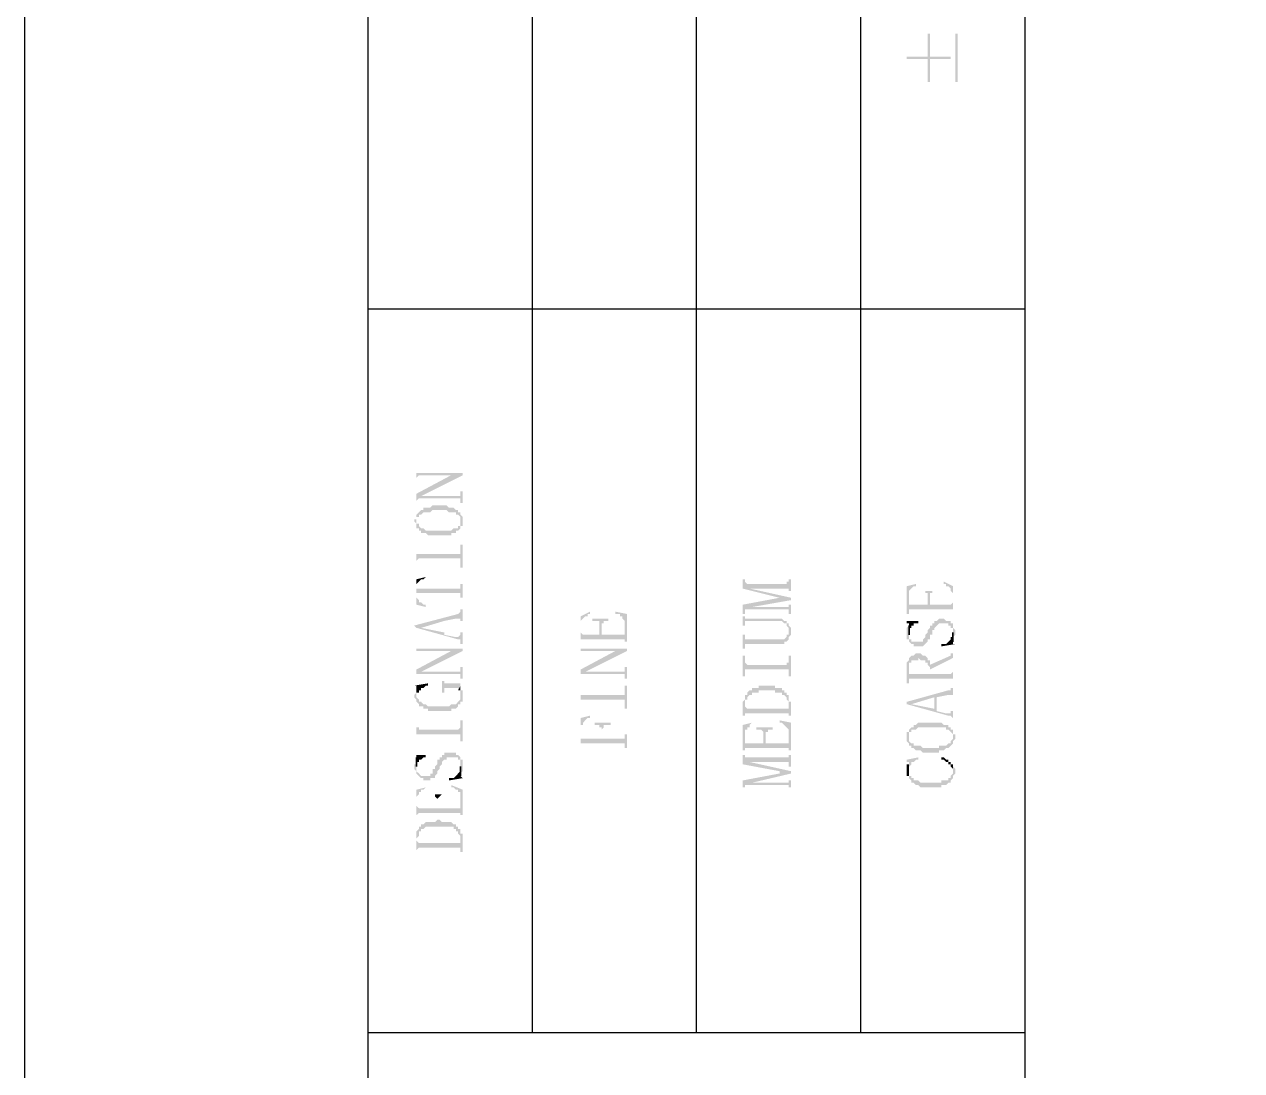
# Model space of a CAD drawing. Header units: inches. Extents: x 3613 to 8393, y -2205 to -794.
# Drawn here: x 5755.97 to 5779.73, y -1648.64 to -1628.22 of the extents above; entities that cross this region are included whole.
import ezdxf

# ---------------------------------------------------------------- set-up
doc = ezdxf.new("R2010")
doc.units = ezdxf.units.IN
doc.header["$MEASUREMENT"] = 0

msp = doc.modelspace()

# ---------------------------------------------------------------- hatches: boundary and pattern name
at = {"transparency": 33554559}
for points in [[(5773.196, -1628.851), (5773.196, -1628.897), (5773.602, -1628.897), (5773.602, -1629.348), (5773.647, -1629.348), (5773.647, -1628.897), (5774.053, -1628.897), (5774.053, -1628.851), (5773.647, -1628.851), (5773.647, -1628.4), (5773.602, -1628.4), (5773.602, -1628.851)], [(5774.188, -1629.348), (5774.188, -1628.4), (5774.143, -1628.4), (5774.143, -1629.348)], [(5763.627, -1636.885), (5763.627, -1637.111), (5763.627, -1637.066), (5763.627, -1637.066), (5763.673, -1637.02), (5764.53, -1637.02), (5764.53, -1636.975), (5763.627, -1636.975)], [(5763.627, -1637.381), (5763.627, -1637.562), (5763.627, -1637.517), (5763.627, -1637.517), (5763.673, -1637.472), (5763.673, -1637.472), (5763.718, -1637.427), (5764.53, -1637.02), (5764.304, -1637.02)], [(5763.673, -1637.472), (5764.485, -1637.472), (5764.485, -1637.517), (5764.485, -1637.562), (5764.53, -1637.562), (5764.53, -1637.336), (5764.485, -1637.336), (5764.485, -1637.427), (5763.718, -1637.427)], [(5763.627, -1637.788), (5763.627, -1637.923), (5763.627, -1637.878), (5763.627, -1637.833), (5763.673, -1637.833), (5763.673, -1637.788), (5763.718, -1637.788), (5763.763, -1637.743), (5763.898, -1637.743), (5763.943, -1637.697), (5764.214, -1637.697), (5764.259, -1637.743), (5764.395, -1637.743), (5764.395, -1637.788), (5764.44, -1637.788), (5764.485, -1637.833), (5764.485, -1637.878), (5764.485, -1637.923), (5764.485, -1637.788), (5764.485, -1637.743), (5764.44, -1637.743), (5764.44, -1637.697), (5764.395, -1637.697), (5764.35, -1637.652), (5764.259, -1637.652), (5764.214, -1637.607), (5763.943, -1637.607), (5763.898, -1637.652), (5763.763, -1637.652), (5763.763, -1637.697), (5763.718, -1637.697), (5763.673, -1637.743), (5763.673, -1637.743)], [(5763.582, -1637.923), (5763.582, -1637.923), (5763.627, -1637.968), (5763.627, -1638.013), (5763.627, -1638.058), (5763.673, -1638.058), (5763.673, -1638.104), (5763.718, -1638.104), (5763.718, -1638.149), (5763.808, -1638.149), (5763.853, -1638.194), (5764.304, -1638.194), (5764.304, -1638.149), (5764.395, -1638.149), (5764.395, -1638.104), (5764.44, -1638.104), (5764.485, -1638.058), (5764.485, -1638.013), (5764.53, -1638.013), (5764.53, -1637.968), (5764.53, -1637.923), (5764.53, -1637.878), (5764.53, -1637.833), (5764.53, -1637.833), (5764.485, -1637.788), (5764.485, -1637.923), (5764.485, -1637.968), (5764.485, -1638.013), (5764.44, -1638.013), (5764.44, -1638.058), (5764.35, -1638.058), (5764.304, -1638.104), (5763.808, -1638.104), (5763.763, -1638.058), (5763.718, -1638.058), (5763.673, -1638.013), (5763.673, -1637.968), (5763.627, -1637.968), (5763.627, -1637.923), (5763.627, -1637.788), (5763.627, -1637.833), (5763.627, -1637.878), (5763.582, -1637.878)], [(5763.627, -1638.374), (5763.627, -1638.826), (5763.627, -1638.69), (5763.627, -1638.69), (5763.673, -1638.645), (5764.485, -1638.645), (5764.485, -1638.826), (5764.53, -1638.826), (5764.53, -1638.374), (5764.485, -1638.374), (5764.485, -1638.51), (5764.485, -1638.555), (5763.627, -1638.555)], [(5763.627, -1639.051), (5763.627, -1639.187), (5763.627, -1639.142), (5763.673, -1639.097), (5763.673, -1639.097), (5763.718, -1639.051), (5763.763, -1639.051), (5763.808, -1639.006), (5763.808, -1639.006)], [(5763.627, -1639.051), (5763.627, -1639.548), (5763.808, -1639.593), (5763.808, -1639.548), (5763.763, -1639.548), (5763.718, -1639.503), (5763.673, -1639.503), (5763.673, -1639.458), (5763.673, -1639.458), (5763.627, -1639.412), (5763.627, -1639.187)], [(5769.991, -1639.051), (5769.991, -1639.232), (5770.713, -1639.412), (5770.713, -1639.412), (5770.939, -1639.458), (5770.939, -1639.412), (5770.127, -1639.232), (5770.127, -1639.232), (5770.081, -1639.142), (5770.081, -1639.142), (5770.036, -1639.097), (5770.036, -1639.051), (5770.036, -1639.051)], [(5770.081, -1639.142), (5770.127, -1639.232), (5770.894, -1639.232), (5770.894, -1639.277), (5770.939, -1639.277), (5770.939, -1639.051), (5770.894, -1639.051), (5770.894, -1639.097), (5770.849, -1639.097), (5770.849, -1639.142)], [(5773.918, -1639.142), (5773.963, -1639.142), (5773.963, -1639.187), (5774.008, -1639.187), (5774.053, -1639.232), (5774.053, -1639.277), (5774.053, -1639.277), (5774.098, -1639.322), (5774.098, -1639.728), (5774.098, -1639.187), (5773.918, -1639.097)], [(5763.627, -1639.187), (5763.627, -1639.367), (5763.627, -1639.322), (5764.485, -1639.322), (5764.485, -1639.367), (5764.485, -1639.412), (5764.53, -1639.412), (5764.53, -1639.142), (5764.485, -1639.142), (5764.485, -1639.187), (5764.485, -1639.232), (5763.627, -1639.232)], [(5773.196, -1639.187), (5773.196, -1639.728), (5773.241, -1639.728), (5773.241, -1639.322), (5773.241, -1639.277), (5773.241, -1639.277), (5773.286, -1639.232), (5773.286, -1639.232), (5773.331, -1639.187), (5773.376, -1639.187), (5773.376, -1639.142), (5773.376, -1639.142)], [(5773.466, -1639.277), (5773.557, -1639.277), (5773.557, -1639.322), (5773.602, -1639.322), (5773.602, -1639.548), (5773.647, -1639.412), (5773.647, -1639.367), (5773.647, -1639.322), (5773.692, -1639.322), (5773.692, -1639.277), (5773.782, -1639.277)], [(5769.991, -1639.548), (5769.991, -1639.728), (5770.036, -1639.728), (5770.036, -1639.683), (5770.036, -1639.638), (5770.081, -1639.638), (5770.172, -1639.593), (5770.939, -1639.458), (5770.713, -1639.412)], [(5770.081, -1639.638), (5770.894, -1639.638), (5770.894, -1639.683), (5770.894, -1639.728), (5770.939, -1639.728), (5770.939, -1639.548), (5770.894, -1639.548), (5770.894, -1639.593), (5770.172, -1639.593)], [(5773.241, -1639.683), (5773.241, -1639.638), (5774.098, -1639.638), (5774.098, -1639.683), (5774.098, -1639.503), (5774.098, -1639.503), (5774.053, -1639.548), (5773.647, -1639.548), (5773.647, -1639.412), (5773.602, -1639.548), (5773.241, -1639.548), (5773.241, -1639.367)], [(5763.582, -1639.954), (5763.627, -1639.999), (5763.718, -1639.999), (5764.169, -1639.864), (5764.169, -1640.089), (5764.169, -1639.864), (5764.395, -1639.819), (5764.485, -1639.819), (5764.485, -1639.864), (5764.53, -1639.864), (5764.53, -1639.638), (5764.485, -1639.638), (5764.485, -1639.683), (5764.485, -1639.683), (5764.44, -1639.728), (5764.44, -1639.728)], [(5766.832, -1639.773), (5766.832, -1640.27), (5766.832, -1639.909), (5766.832, -1639.864), (5766.877, -1639.819), (5766.877, -1639.819), (5766.922, -1639.773), (5766.967, -1639.773), (5766.967, -1639.728), (5767.012, -1639.728), (5767.012, -1639.683)], [(5767.058, -1639.819), (5767.058, -1639.864), (5767.193, -1639.864), (5767.193, -1639.909), (5767.193, -1639.954), (5767.193, -1640.135), (5767.238, -1639.954), (5767.238, -1639.909), (5767.283, -1639.909), (5767.283, -1639.864), (5767.373, -1639.864), (5767.373, -1639.819)], [(5767.509, -1639.728), (5767.599, -1639.728), (5767.599, -1639.773), (5767.644, -1639.773), (5767.644, -1639.819), (5767.644, -1639.819), (5767.689, -1639.864), (5767.689, -1640.27), (5767.735, -1640.27), (5767.735, -1639.728), (5767.509, -1639.683)], [(5769.991, -1639.773), (5769.991, -1639.954), (5770.036, -1639.954), (5770.036, -1639.909), (5770.036, -1639.864), (5770.758, -1639.864), (5770.804, -1639.909), (5770.849, -1639.909), (5770.849, -1639.954), (5770.849, -1639.954), (5770.894, -1639.999), (5770.894, -1640.044), (5770.894, -1639.909), (5770.849, -1639.909), (5770.849, -1639.864), (5770.804, -1639.864), (5770.758, -1639.819), (5770.036, -1639.819), (5770.036, -1639.773), (5770.036, -1639.773)], [(5773.196, -1640.089), (5773.196, -1640.18), (5773.196, -1640.225), (5773.241, -1640.225), (5773.241, -1640.27), (5773.241, -1640.27), (5773.286, -1640.315), (5773.331, -1640.315), (5773.331, -1640.36), (5773.511, -1640.36), (5773.557, -1640.315), (5773.557, -1640.315), (5773.602, -1640.27), (5773.602, -1640.225), (5773.647, -1640.225), (5773.647, -1640.135), (5773.692, -1640.135), (5773.692, -1640.044), (5773.737, -1640.044), (5773.737, -1639.999), (5773.737, -1639.999), (5773.782, -1639.954), (5773.782, -1639.954), (5773.827, -1639.909), (5774.008, -1639.909), (5774.008, -1639.954), (5774.053, -1639.954), (5774.053, -1639.999), (5774.098, -1639.999), (5774.098, -1640.044), (5774.098, -1640.225), (5774.098, -1640.18), (5774.098, -1640.18), (5774.143, -1640.135), (5774.143, -1640.089), (5774.143, -1640.044), (5774.143, -1640.044), (5774.098, -1639.999), (5774.098, -1639.954), (5774.098, -1639.909), (5774.053, -1639.909), (5774.053, -1639.864), (5773.963, -1639.864), (5773.918, -1639.819), (5773.827, -1639.819), (5773.782, -1639.864), (5773.737, -1639.864), (5773.737, -1639.909), (5773.692, -1639.909), (5773.692, -1639.954), (5773.647, -1639.954), (5773.647, -1639.999), (5773.647, -1639.999), (5773.602, -1640.044), (5773.602, -1640.089), (5773.602, -1640.089), (5773.557, -1640.135), (5773.557, -1640.18), (5773.557, -1640.18), (5773.511, -1640.225), (5773.511, -1640.27), (5773.286, -1640.27), (5773.286, -1640.225), (5773.241, -1640.225), (5773.241, -1640.18), (5773.241, -1640.135), (5773.241, -1639.954), (5773.196, -1639.999), (5773.196, -1640.044)], [(5763.627, -1639.999), (5764.44, -1640.225), (5764.485, -1640.225), (5764.485, -1640.27), (5764.485, -1640.315), (5764.53, -1640.315), (5764.53, -1640.089), (5764.485, -1640.089), (5764.485, -1640.135), (5764.485, -1640.135), (5764.44, -1640.18), (5764.395, -1640.18), (5764.169, -1640.135), (5764.169, -1639.864), (5764.169, -1640.089), (5763.718, -1639.999), (5763.718, -1639.999)], [(5766.832, -1640.27), (5766.832, -1640.225), (5767.689, -1640.225), (5767.689, -1640.27), (5767.689, -1640.089), (5767.689, -1640.135), (5767.238, -1640.135), (5767.238, -1639.954), (5767.193, -1640.135), (5766.877, -1640.135), (5766.832, -1640.089), (5766.832, -1639.909)], [(5769.991, -1640.135), (5769.991, -1640.405), (5770.036, -1640.405), (5770.036, -1640.36), (5770.036, -1640.315), (5770.804, -1640.315), (5770.804, -1640.27), (5770.849, -1640.27), (5770.894, -1640.225), (5770.894, -1640.18), (5770.894, -1640.18), (5770.939, -1640.135), (5770.939, -1640.089), (5770.939, -1640.044), (5770.939, -1639.999), (5770.894, -1639.954), (5770.894, -1640.089), (5770.894, -1640.135), (5770.849, -1640.135), (5770.849, -1640.18), (5770.849, -1640.18), (5770.804, -1640.225), (5770.036, -1640.225), (5770.036, -1640.135)], [(5773.196, -1639.864), (5773.196, -1639.909), (5773.241, -1639.909), (5773.241, -1640.044), (5773.241, -1639.999), (5773.286, -1639.999), (5773.286, -1639.954), (5773.331, -1639.954), (5773.331, -1639.909), (5773.421, -1639.909), (5773.421, -1639.864)], [(5773.873, -1640.36), (5773.873, -1640.36), (5774.143, -1640.315), (5774.098, -1640.315), (5774.098, -1640.27), (5774.098, -1640.135), (5774.098, -1640.18), (5774.053, -1640.18), (5774.053, -1640.225), (5774.053, -1640.225), (5774.008, -1640.27), (5774.008, -1640.27), (5773.963, -1640.315), (5773.873, -1640.315)], [(5763.627, -1640.315), (5763.627, -1640.541), (5763.627, -1640.45), (5764.53, -1640.45), (5764.53, -1640.405), (5763.627, -1640.405)], [(5763.627, -1640.812), (5763.627, -1640.992), (5763.627, -1640.902), (5763.673, -1640.902), (5763.718, -1640.857), (5764.53, -1640.45), (5764.304, -1640.45)], [(5766.832, -1640.315), (5766.832, -1640.541), (5766.832, -1640.496), (5766.832, -1640.45), (5767.735, -1640.45), (5767.735, -1640.405), (5766.832, -1640.405)], [(5766.832, -1640.812), (5766.832, -1640.992), (5766.832, -1640.947), (5766.832, -1640.902), (5766.877, -1640.902), (5766.922, -1640.857), (5767.735, -1640.45), (5767.509, -1640.45)], [(5769.991, -1640.541), (5769.991, -1640.947), (5770.036, -1640.947), (5770.036, -1640.812), (5770.894, -1640.812), (5770.894, -1640.947), (5770.939, -1640.947), (5770.939, -1640.541), (5770.894, -1640.541), (5770.894, -1640.676), (5770.849, -1640.676), (5770.849, -1640.721), (5770.081, -1640.721), (5770.036, -1640.676), (5770.036, -1640.541)], [(5773.196, -1640.766), (5773.196, -1641.082), (5773.241, -1641.082), (5773.241, -1640.766), (5773.241, -1640.676), (5773.286, -1640.676), (5773.286, -1640.631), (5773.421, -1640.631), (5773.421, -1640.586), (5773.421, -1640.586), (5773.466, -1640.631), (5773.557, -1640.631), (5773.557, -1640.676), (5773.602, -1640.676), (5773.602, -1640.721), (5773.602, -1640.721), (5773.647, -1640.766), (5773.647, -1640.902), (5773.647, -1640.631), (5773.602, -1640.631), (5773.602, -1640.586), (5773.602, -1640.586), (5773.557, -1640.541), (5773.511, -1640.541), (5773.466, -1640.496), (5773.376, -1640.496), (5773.331, -1640.541), (5773.286, -1640.541), (5773.241, -1640.586), (5773.241, -1640.631), (5773.241, -1640.631), (5773.196, -1640.676), (5773.196, -1640.721), (5773.196, -1640.721)], [(5773.647, -1640.721), (5773.647, -1640.812), (5774.098, -1640.586), (5774.098, -1640.45), (5774.098, -1640.496), (5774.053, -1640.496), (5774.053, -1640.541), (5774.053, -1640.541)], [(5763.673, -1640.902), (5764.485, -1640.902), (5764.485, -1640.992), (5764.53, -1640.992), (5764.53, -1640.766), (5764.485, -1640.766), (5764.485, -1640.812), (5764.485, -1640.857), (5763.718, -1640.857)], [(5766.877, -1640.902), (5767.689, -1640.902), (5767.689, -1640.992), (5767.735, -1640.992), (5767.735, -1640.766), (5767.689, -1640.766), (5767.689, -1640.812), (5767.689, -1640.857), (5766.922, -1640.857)], [(5773.241, -1641.037), (5773.241, -1640.992), (5774.098, -1640.992), (5774.098, -1641.082), (5774.098, -1640.812), (5774.098, -1640.857), (5774.098, -1640.857), (5774.053, -1640.902), (5773.647, -1640.902), (5773.647, -1640.676), (5773.647, -1640.631), (5773.647, -1640.902), (5773.241, -1640.902), (5773.241, -1640.812)], [(5763.582, -1641.127), (5763.627, -1641.127), (5763.627, -1641.173), (5763.627, -1641.308), (5763.627, -1641.263), (5763.673, -1641.263), (5763.673, -1641.218), (5763.718, -1641.218), (5763.718, -1641.173), (5763.763, -1641.173), (5763.808, -1641.127), (5763.853, -1641.127), (5763.853, -1641.082)], [(5763.582, -1641.308), (5763.582, -1641.353), (5763.582, -1641.353), (5763.627, -1641.398), (5763.627, -1641.443), (5763.627, -1641.443), (5763.673, -1641.489), (5763.673, -1641.534), (5763.763, -1641.534), (5763.763, -1641.579), (5763.853, -1641.579), (5763.853, -1641.624), (5764.304, -1641.624), (5764.304, -1641.579), (5764.395, -1641.579), (5764.44, -1641.534), (5764.44, -1641.489), (5764.485, -1641.489), (5764.485, -1641.443), (5764.53, -1641.443), (5764.53, -1641.398), (5764.53, -1641.308), (5764.53, -1641.263), (5764.53, -1641.218), (5764.485, -1641.218), (5764.485, -1641.353), (5764.485, -1641.398), (5764.485, -1641.398), (5764.44, -1641.443), (5764.44, -1641.443), (5764.395, -1641.489), (5764.304, -1641.489), (5764.259, -1641.534), (5763.853, -1641.534), (5763.808, -1641.489), (5763.763, -1641.489), (5763.718, -1641.443), (5763.673, -1641.443), (5763.673, -1641.398), (5763.673, -1641.398), (5763.627, -1641.353), (5763.627, -1641.218), (5763.627, -1641.263), (5763.627, -1641.263)], [(5764.124, -1641.037), (5764.124, -1641.263), (5764.169, -1641.263), (5764.169, -1641.218), (5764.169, -1641.173), (5764.44, -1641.173), (5764.44, -1641.218), (5764.485, -1641.127), (5764.485, -1641.082), (5764.169, -1641.082), (5764.169, -1641.037), (5764.169, -1641.037)], [(5764.44, -1641.218), (5764.485, -1641.218), (5764.485, -1641.308), (5764.485, -1641.173), (5764.485, -1641.127)], [(5766.832, -1641.127), (5766.832, -1641.579), (5766.832, -1641.443), (5766.832, -1641.398), (5767.689, -1641.398), (5767.689, -1641.579), (5767.735, -1641.579), (5767.735, -1641.127), (5767.689, -1641.127), (5767.689, -1641.263), (5767.689, -1641.308), (5766.832, -1641.308), (5766.832, -1641.263)], [(5769.991, -1641.489), (5769.991, -1641.714), (5770.036, -1641.714), (5770.036, -1641.489), (5770.036, -1641.443), (5770.036, -1641.398), (5770.081, -1641.398), (5770.081, -1641.353), (5770.081, -1641.353), (5770.127, -1641.308), (5770.172, -1641.308), (5770.172, -1641.263), (5770.307, -1641.263), (5770.307, -1641.218), (5770.623, -1641.218), (5770.623, -1641.263), (5770.758, -1641.263), (5770.758, -1641.308), (5770.804, -1641.308), (5770.849, -1641.353), (5770.849, -1641.398), (5770.849, -1641.398), (5770.894, -1641.443), (5770.894, -1641.714), (5770.939, -1641.714), (5770.939, -1641.489), (5770.939, -1641.443), (5770.894, -1641.443), (5770.894, -1641.353), (5770.894, -1641.308), (5770.849, -1641.308), (5770.849, -1641.263), (5770.804, -1641.263), (5770.804, -1641.218), (5770.758, -1641.218), (5770.758, -1641.173), (5770.623, -1641.173), (5770.623, -1641.127), (5770.307, -1641.127), (5770.307, -1641.173), (5770.172, -1641.173), (5770.172, -1641.218), (5770.127, -1641.218), (5770.081, -1641.263), (5770.081, -1641.308), (5770.036, -1641.308), (5770.036, -1641.353), (5770.036, -1641.398), (5770.036, -1641.398), (5769.991, -1641.443), (5769.991, -1641.443)], [(5773.196, -1641.443), (5773.196, -1641.489), (5773.286, -1641.489), (5773.737, -1641.353), (5773.737, -1641.579), (5773.782, -1641.353), (5774.008, -1641.308), (5774.098, -1641.308), (5774.098, -1641.353), (5774.098, -1641.127), (5774.098, -1641.173), (5774.053, -1641.173), (5774.053, -1641.218), (5774.008, -1641.218)], [(5770.036, -1641.714), (5770.036, -1641.669), (5770.894, -1641.669), (5770.894, -1641.714), (5770.894, -1641.534), (5770.894, -1641.579), (5770.081, -1641.579), (5770.036, -1641.534), (5770.036, -1641.489)], [(5773.196, -1641.489), (5774.008, -1641.714), (5774.053, -1641.714), (5774.098, -1641.759), (5774.098, -1641.804), (5774.098, -1641.579), (5774.098, -1641.624), (5774.053, -1641.624), (5774.053, -1641.669), (5773.963, -1641.669), (5773.782, -1641.624), (5773.782, -1641.353), (5773.737, -1641.579), (5773.286, -1641.489), (5773.286, -1641.489)], [(5766.832, -1641.759), (5766.832, -1642.346), (5766.832, -1641.985), (5766.832, -1641.895), (5766.877, -1641.895), (5766.877, -1641.85), (5766.877, -1641.85), (5766.922, -1641.804), (5766.922, -1641.804), (5766.967, -1641.759), (5767.012, -1641.759), (5767.012, -1641.714)], [(5763.627, -1641.804), (5763.627, -1642.211), (5763.627, -1642.075), (5764.485, -1642.075), (5764.485, -1642.211), (5764.53, -1642.211), (5764.53, -1641.804), (5764.485, -1641.804), (5764.485, -1641.94), (5764.485, -1641.94), (5764.44, -1641.985), (5763.673, -1641.985), (5763.673, -1641.94), (5763.627, -1641.94)], [(5767.103, -1641.85), (5767.103, -1641.895), (5767.193, -1641.895), (5767.193, -1641.94), (5767.238, -1641.94), (5767.238, -1642.165), (5767.238, -1641.985), (5767.238, -1641.985), (5767.283, -1641.94), (5767.283, -1641.895), (5767.419, -1641.895), (5767.419, -1641.85)], [(5769.991, -1641.895), (5769.991, -1642.391), (5770.036, -1642.391), (5770.036, -1642.03), (5770.036, -1641.985), (5770.081, -1641.985), (5770.081, -1641.94), (5770.127, -1641.94), (5770.127, -1641.895), (5770.127, -1641.895), (5770.172, -1641.85), (5770.217, -1641.85), (5770.172, -1641.85)], [(5770.262, -1641.94), (5770.262, -1641.985), (5770.352, -1641.985), (5770.397, -1642.03), (5770.397, -1642.075), (5770.397, -1642.256), (5770.442, -1642.075), (5770.442, -1642.03), (5770.488, -1642.03), (5770.488, -1641.985), (5770.578, -1641.985), (5770.578, -1641.94)], [(5770.713, -1641.85), (5770.758, -1641.85), (5770.804, -1641.895), (5770.804, -1641.895), (5770.849, -1641.94), (5770.849, -1641.94), (5770.894, -1641.985), (5770.894, -1642.03), (5770.894, -1642.391), (5770.939, -1642.391), (5770.939, -1641.85), (5770.713, -1641.804)], [(5773.241, -1642.03), (5773.241, -1642.12), (5773.241, -1642.075), (5773.241, -1642.03), (5773.286, -1642.03), (5773.286, -1641.985), (5773.376, -1641.985), (5773.421, -1641.94), (5773.963, -1641.94), (5773.963, -1641.985), (5774.008, -1641.985), (5774.053, -1642.03), (5774.053, -1642.03), (5774.098, -1642.075), (5774.098, -1642.12), (5774.098, -1641.985), (5774.053, -1641.985), (5774.053, -1641.94), (5774.008, -1641.94), (5774.008, -1641.895), (5773.918, -1641.895), (5773.873, -1641.85), (5773.421, -1641.85), (5773.376, -1641.895), (5773.331, -1641.895), (5773.331, -1641.94), (5773.286, -1641.94), (5773.241, -1641.985), (5773.241, -1641.985)], [(5766.832, -1642.301), (5766.832, -1642.256), (5767.689, -1642.256), (5767.689, -1642.346), (5767.735, -1642.346), (5767.735, -1642.075), (5767.689, -1642.075), (5767.689, -1642.12), (5767.689, -1642.165), (5767.238, -1642.165), (5767.238, -1641.985), (5767.238, -1642.165), (5766.832, -1642.165), (5766.832, -1641.985)], [(5770.036, -1642.391), (5770.036, -1642.346), (5770.894, -1642.346), (5770.894, -1642.391), (5770.894, -1642.211), (5770.894, -1642.256), (5770.442, -1642.256), (5770.442, -1642.075), (5770.397, -1642.256), (5770.036, -1642.256), (5770.036, -1642.211), (5770.036, -1642.03)], [(5773.196, -1642.12), (5773.196, -1642.165), (5773.196, -1642.211), (5773.196, -1642.211), (5773.241, -1642.256), (5773.241, -1642.301), (5773.286, -1642.301), (5773.286, -1642.346), (5773.331, -1642.346), (5773.376, -1642.391), (5773.466, -1642.391), (5773.511, -1642.436), (5773.827, -1642.436), (5773.827, -1642.391), (5773.918, -1642.391), (5773.963, -1642.346), (5774.008, -1642.346), (5774.053, -1642.301), (5774.053, -1642.301), (5774.098, -1642.256), (5774.098, -1642.211), (5774.098, -1642.211), (5774.143, -1642.165), (5774.143, -1642.12), (5774.143, -1642.075), (5774.098, -1642.075), (5774.098, -1642.03), (5774.098, -1642.12), (5774.098, -1642.165), (5774.098, -1642.165), (5774.053, -1642.211), (5774.053, -1642.256), (5774.008, -1642.256), (5773.963, -1642.301), (5773.827, -1642.301), (5773.827, -1642.346), (5773.511, -1642.346), (5773.466, -1642.301), (5773.331, -1642.301), (5773.331, -1642.256), (5773.286, -1642.256), (5773.241, -1642.211), (5773.241, -1642.165), (5773.241, -1642.03), (5773.196, -1642.03), (5773.196, -1642.075)], [(5763.582, -1642.707), (5763.582, -1642.752), (5763.582, -1642.752), (5763.627, -1642.797), (5763.627, -1642.842), (5763.627, -1642.842), (5763.673, -1642.888), (5763.673, -1642.888), (5763.718, -1642.933), (5763.763, -1642.933), (5763.763, -1642.978), (5763.898, -1642.978), (5763.898, -1642.933), (5763.989, -1642.933), (5763.989, -1642.888), (5763.989, -1642.888), (5764.034, -1642.842), (5764.034, -1642.797), (5764.034, -1642.797), (5764.079, -1642.752), (5764.079, -1642.707), (5764.079, -1642.707), (5764.124, -1642.662), (5764.124, -1642.617), (5764.124, -1642.617), (5764.169, -1642.572), (5764.214, -1642.572), (5764.214, -1642.527), (5764.44, -1642.527), (5764.44, -1642.572), (5764.485, -1642.572), (5764.485, -1642.617), (5764.485, -1642.842), (5764.53, -1642.797), (5764.53, -1642.707), (5764.53, -1642.617), (5764.53, -1642.572), (5764.485, -1642.572), (5764.485, -1642.527), (5764.485, -1642.527), (5764.44, -1642.481), (5764.395, -1642.481), (5764.395, -1642.436), (5764.169, -1642.436), (5764.169, -1642.481), (5764.124, -1642.481), (5764.124, -1642.527), (5764.079, -1642.527), (5764.079, -1642.572), (5764.034, -1642.572), (5764.034, -1642.662), (5764.034, -1642.662), (5763.989, -1642.707), (5763.989, -1642.752), (5763.943, -1642.752), (5763.943, -1642.797), (5763.943, -1642.842), (5763.898, -1642.842), (5763.898, -1642.888), (5763.718, -1642.888), (5763.673, -1642.842), (5763.673, -1642.842), (5763.627, -1642.797), (5763.627, -1642.572), (5763.627, -1642.617), (5763.627, -1642.662), (5763.582, -1642.662)], [(5763.582, -1642.481), (5763.627, -1642.481), (5763.627, -1642.527), (5763.627, -1642.662), (5763.627, -1642.617), (5763.673, -1642.617), (5763.673, -1642.572), (5763.718, -1642.572), (5763.763, -1642.527), (5763.808, -1642.527), (5763.808, -1642.481), (5763.808, -1642.481)], [(5769.991, -1642.481), (5769.991, -1642.662), (5770.713, -1642.797), (5770.713, -1642.842), (5770.939, -1642.842), (5770.939, -1642.797), (5770.127, -1642.617), (5770.127, -1642.617), (5770.081, -1642.527), (5770.036, -1642.527), (5770.036, -1642.481), (5770.036, -1642.481)], [(5770.081, -1642.527), (5770.127, -1642.617), (5770.894, -1642.617), (5770.894, -1642.662), (5770.894, -1642.707), (5770.939, -1642.707), (5770.939, -1642.481), (5770.894, -1642.481), (5770.894, -1642.527), (5770.849, -1642.527)], [(5773.196, -1642.572), (5773.196, -1642.617), (5773.241, -1642.617), (5773.241, -1642.888), (5773.241, -1642.752), (5773.241, -1642.707), (5773.241, -1642.707), (5773.286, -1642.662), (5773.286, -1642.617), (5773.331, -1642.617), (5773.376, -1642.572), (5773.421, -1642.572), (5773.421, -1642.527)], [(5773.196, -1642.752), (5773.196, -1642.797), (5773.196, -1642.842), (5773.196, -1642.888), (5773.241, -1642.888), (5773.241, -1642.617), (5773.241, -1642.662), (5773.196, -1642.662), (5773.196, -1642.707)], [(5773.241, -1642.888), (5773.241, -1642.933), (5773.241, -1642.933), (5773.286, -1642.978), (5773.286, -1643.023), (5773.331, -1643.023), (5773.376, -1643.068), (5773.421, -1643.068), (5773.466, -1643.113), (5773.873, -1643.113), (5773.873, -1643.068), (5773.963, -1643.068), (5774.008, -1643.023), (5774.053, -1643.023), (5774.053, -1642.978), (5774.053, -1642.978), (5774.098, -1642.933), (5774.098, -1642.888), (5774.098, -1642.888), (5774.143, -1642.842), (5774.143, -1642.797), (5774.143, -1642.752), (5774.143, -1642.752), (5774.098, -1642.707), (5774.098, -1642.662), (5774.098, -1642.797), (5774.098, -1642.842), (5774.098, -1642.842), (5774.053, -1642.888), (5774.053, -1642.933), (5774.008, -1642.933), (5774.008, -1642.978), (5773.873, -1642.978), (5773.873, -1643.023), (5773.466, -1643.023), (5773.421, -1642.978), (5773.331, -1642.978), (5773.331, -1642.933), (5773.286, -1642.933), (5773.286, -1642.888), (5773.241, -1642.888), (5773.241, -1642.842), (5773.241, -1642.797), (5773.241, -1642.797)], [(5773.873, -1642.572), (5773.918, -1642.572), (5773.963, -1642.617), (5774.008, -1642.617), (5774.008, -1642.662), (5774.053, -1642.662), (5774.053, -1642.707), (5774.053, -1642.707), (5774.098, -1642.752), (5774.098, -1642.797), (5774.098, -1642.662), (5774.053, -1642.662), (5774.053, -1642.617), (5774.008, -1642.617), (5774.008, -1642.572), (5773.963, -1642.572), (5773.918, -1642.527), (5773.873, -1642.527)], [(5764.259, -1642.933), (5764.259, -1642.978), (5764.53, -1642.933), (5764.53, -1642.933), (5764.485, -1642.888), (5764.485, -1642.752), (5764.485, -1642.797), (5764.485, -1642.797), (5764.44, -1642.842), (5764.44, -1642.842), (5764.395, -1642.888), (5764.395, -1642.888), (5764.35, -1642.933), (5764.304, -1642.933)], [(5769.991, -1642.978), (5769.991, -1643.113), (5770.036, -1643.113), (5770.036, -1643.068), (5770.081, -1643.068), (5770.172, -1643.023), (5770.939, -1642.842), (5770.713, -1642.842)], [(5763.627, -1643.158), (5763.627, -1643.655), (5763.627, -1643.294), (5763.627, -1643.294), (5763.673, -1643.249), (5763.673, -1643.204), (5763.718, -1643.204), (5763.718, -1643.158), (5763.763, -1643.158), (5763.808, -1643.113), (5763.808, -1643.113)], [(5764.304, -1643.113), (5764.35, -1643.113), (5764.395, -1643.158), (5764.44, -1643.158), (5764.44, -1643.204), (5764.485, -1643.204), (5764.485, -1643.294), (5764.485, -1643.655), (5764.53, -1643.655), (5764.53, -1643.158), (5764.304, -1643.068)], [(5770.081, -1643.068), (5770.894, -1643.068), (5770.894, -1643.113), (5770.939, -1643.113), (5770.939, -1642.978), (5770.894, -1642.978), (5770.894, -1643.023), (5770.172, -1643.023)], [(5763.627, -1643.655), (5763.627, -1643.655), (5763.673, -1643.61), (5764.485, -1643.61), (5764.485, -1643.655), (5764.485, -1643.474), (5764.485, -1643.519), (5764.034, -1643.519), (5764.034, -1643.339), (5764.034, -1643.519), (5763.673, -1643.519), (5763.627, -1643.474), (5763.627, -1643.339)], [(5763.898, -1643.249), (5763.989, -1643.249), (5763.989, -1643.294), (5763.989, -1643.294), (5764.034, -1643.339), (5764.034, -1643.519), (5764.034, -1643.339), (5764.034, -1643.339), (5764.079, -1643.294), (5764.079, -1643.294), (5764.124, -1643.249), (5764.169, -1643.249)], [(5763.627, -1644.106), (5763.627, -1644.377), (5763.627, -1644.106), (5763.627, -1644.106), (5763.673, -1644.061), (5763.673, -1644.016), (5763.673, -1643.971), (5763.718, -1643.971), (5763.718, -1643.926), (5763.763, -1643.926), (5763.808, -1643.881), (5764.35, -1643.881), (5764.35, -1643.926), (5764.395, -1643.926), (5764.395, -1643.971), (5764.44, -1643.971), (5764.44, -1644.016), (5764.44, -1644.016), (5764.485, -1644.061), (5764.485, -1644.106), (5764.485, -1644.377), (5764.53, -1644.377), (5764.53, -1644.106), (5764.53, -1644.016), (5764.485, -1644.016), (5764.485, -1643.971), (5764.485, -1643.926), (5764.44, -1643.926), (5764.44, -1643.881), (5764.395, -1643.881), (5764.395, -1643.835), (5764.35, -1643.835), (5764.304, -1643.79), (5764.124, -1643.79), (5764.079, -1643.745), (5764.034, -1643.745), (5763.989, -1643.79), (5763.808, -1643.79), (5763.763, -1643.835), (5763.718, -1643.835), (5763.718, -1643.881), (5763.673, -1643.881), (5763.673, -1643.926), (5763.673, -1643.926), (5763.627, -1643.971), (5763.627, -1644.061)], [(5763.627, -1644.332), (5763.627, -1644.332), (5763.673, -1644.287), (5764.485, -1644.287), (5764.485, -1644.332), (5764.485, -1644.151), (5764.485, -1644.196), (5763.673, -1644.196), (5763.627, -1644.151), (5763.627, -1644.151)]]:
    msp.add_hatch(color=256, dxfattribs=at).paths.add_polyline_path(points)

# ---------------------------------------------------------------- linework, layer by layer
msp.add_line((5762.68, -1573.983), (5762.68, -1860.724))
for points in [[(6175.973, -1864.983), (6175.973, -1567.983), (5755.973, -1567.983), (5755.973, -1864.983)], [(5773.241, -1639.954), (5773.241, -1640.135), (5773.241, -1640.089), (5773.241, -1639.954)], [(5774.098, -1640.135), (5774.098, -1640.27), (5774.098, -1640.225), (5774.098, -1640.089)], [(5763.627, -1642.572), (5763.627, -1642.707), (5763.627, -1642.527)], [(5764.485, -1642.752), (5764.485, -1642.888), (5764.485, -1642.842), (5764.485, -1642.707), (5764.485, -1642.707)]]:
    msp.add_lwpolyline(points, close=True)
for points in [[(5765.884, -1573.983), (5765.884, -1647.897)], [(5769.088, -1573.983), (5769.088, -1647.897)], [(5772.293, -1573.983), (5772.293, -1647.897)], [(5775.497, -1573.983), (5775.497, -1860.724)], [(5762.68, -1633.771), (5775.497, -1633.771)], [(5762.68, -1647.897), (5775.497, -1647.897)]]:
    msp.add_lwpolyline(points)

doc.saveas('drawing.dxf')
